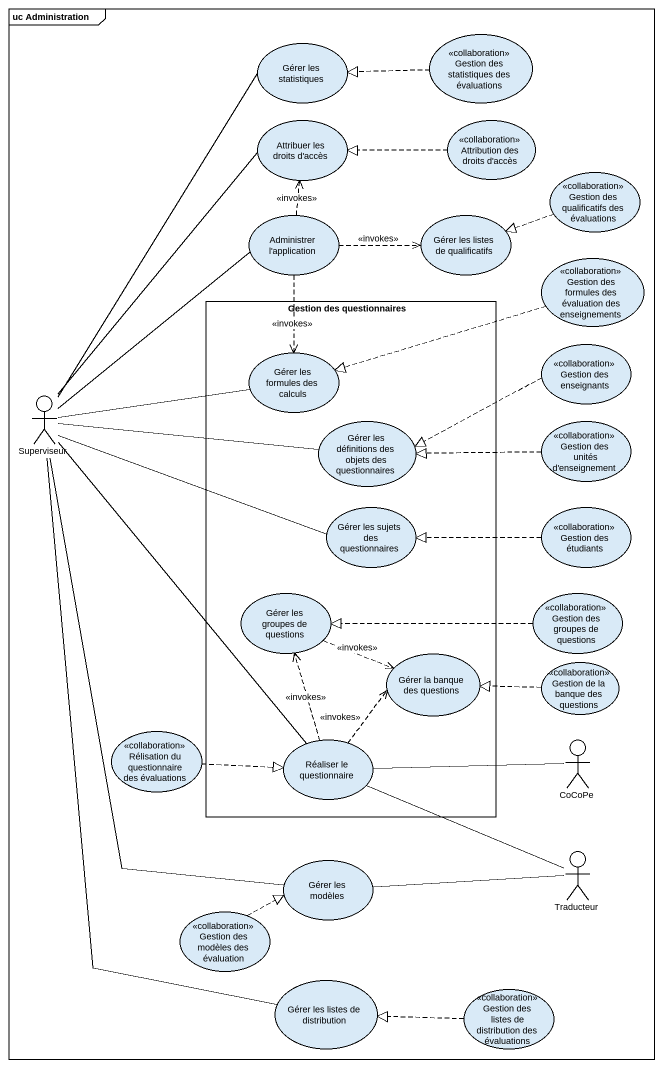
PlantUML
@startuml
mainframe uc Administration
usecase "Gérer les statistiques" as Gérer_les_statistiques
usecase "Gestion des statistiques des évaluations" as Gestion_des_statistiques <<collaboration>>
usecase "Attribuer les droits d'accès" as Attribuer_les_droits_d_accès
usecase "Attribution des droits d'accès" as Attribution_des_droits_d <<collaboration>>
usecase "Gestion des qualificatifs des évaluations" as Gestion_des_qualificatifs <<collaboration>>
usecase "Administrer l'application" as Administrer_l_application
usecase "Gérer les listes de qualificatifs" as Gérer_les_listes_de
usecase "Gestion des formules des évaluation des enseignements" as Gestion_des_formules_des <<collaboration>>
rectangle "Gestion des questionnaires" as Gestion_des_questionnaires {
  usecase "Gérer les formules des calculs" as Gérer_les_formules_des
  usecase "Gérer les définitions des objets des questionnaires" as Gérer_les_définitions_des
  usecase "Gérer les sujets des questionnaires" as Gérer_les_sujets_des
  usecase "Gérer les groupes de questions" as Gérer_les_groupes_de
  usecase "Gérer la banque des questions" as Gérer_la_banque_des
  usecase "Réaliser le questionnaire" as Réaliser_le_questionnaire
}
usecase "Gestion des enseignants" as Gestion_des_enseignants <<collaboration>>
actor Superviseur
usecase "Gestion des unités d'enseignement" as Gestion_des_unités_d <<collaboration>>
usecase "Gestion des étudiants" as Gestion_des_étudiants <<collaboration>>
usecase "Gestion des groupes de questions" as Gestion_des_groupes_de <<collaboration>>
usecase "Gestion de la banque des questions" as Gestion_de_la_banque_des <<collaboration>>
usecase "Rélisation du questionnaire des évaluations" as Rélisation_du_questionnaire <<collaboration>>
actor CoCoPe
actor Traducteur
usecase "Gérer les modèles" as Gérer_les_modèles
usecase "Gestion des modèles des évaluation" as Gestion_des_modèles_des <<collaboration>>
usecase "Gérer les listes de distribution" as Gérer_les_listes_de_2
usecase "Gestion des listes de distribution des évaluations" as Gestion_des_listes_de <<collaboration>>
Gestion_des_statistiques .left.|> Gérer_les_statistiques
Attribution_des_droits_d .left.|> Attribuer_les_droits_d_accès
Gestion_des_qualificatifs .left.|> Gérer_les_listes_de
Administrer_l_application .up.> Attribuer_les_droits_d_accès : <<invokes>>
Administrer_l_application .right.> Gérer_les_listes_de : <<invokes>>
Administrer_l_application ..> Gérer_les_formules_des : <<invokes>>
Gestion_des_formules_des .left.|> Gérer_les_formules_des
Gestion_des_enseignants .left.|> Gérer_les_définitions_des
Superviseur -up- Gérer_les_statistiques
Superviseur -up- Attribuer_les_droits_d_accès
Superviseur -up- Administrer_l_application
Superviseur -right- Gérer_les_formules_des
Superviseur -right- Gérer_les_définitions_des
Superviseur -right- Gérer_les_sujets_des
Superviseur -- Réaliser_le_questionnaire
Gestion_des_unités_d .left.|> Gérer_les_définitions_des
Gestion_des_étudiants .left.|> Gérer_les_sujets_des
Gérer_les_groupes_de .right.> Gérer_la_banque_des : <<invokes>>
Gestion_des_groupes_de .left.|> Gérer_les_groupes_de
Gestion_de_la_banque_des .left.|> Gérer_la_banque_des
Rélisation_du_questionnaire .right.|> Réaliser_le_questionnaire
Réaliser_le_questionnaire .up.> Gérer_les_groupes_de : <<invokes>>
Réaliser_le_questionnaire .up.> Gérer_la_banque_des : <<invokes>>
CoCoPe -left- Réaliser_le_questionnaire
Traducteur -left- Réaliser_le_questionnaire
Traducteur -left- Gérer_les_modèles
Gérer_les_modèles -up- Superviseur
Gestion_des_modèles_des .right.|> Gérer_les_modèles
Gérer_les_listes_de_2 -up- Superviseur
Gestion_des_listes_de .left.|> Gérer_les_listes_de_2
@enduml
